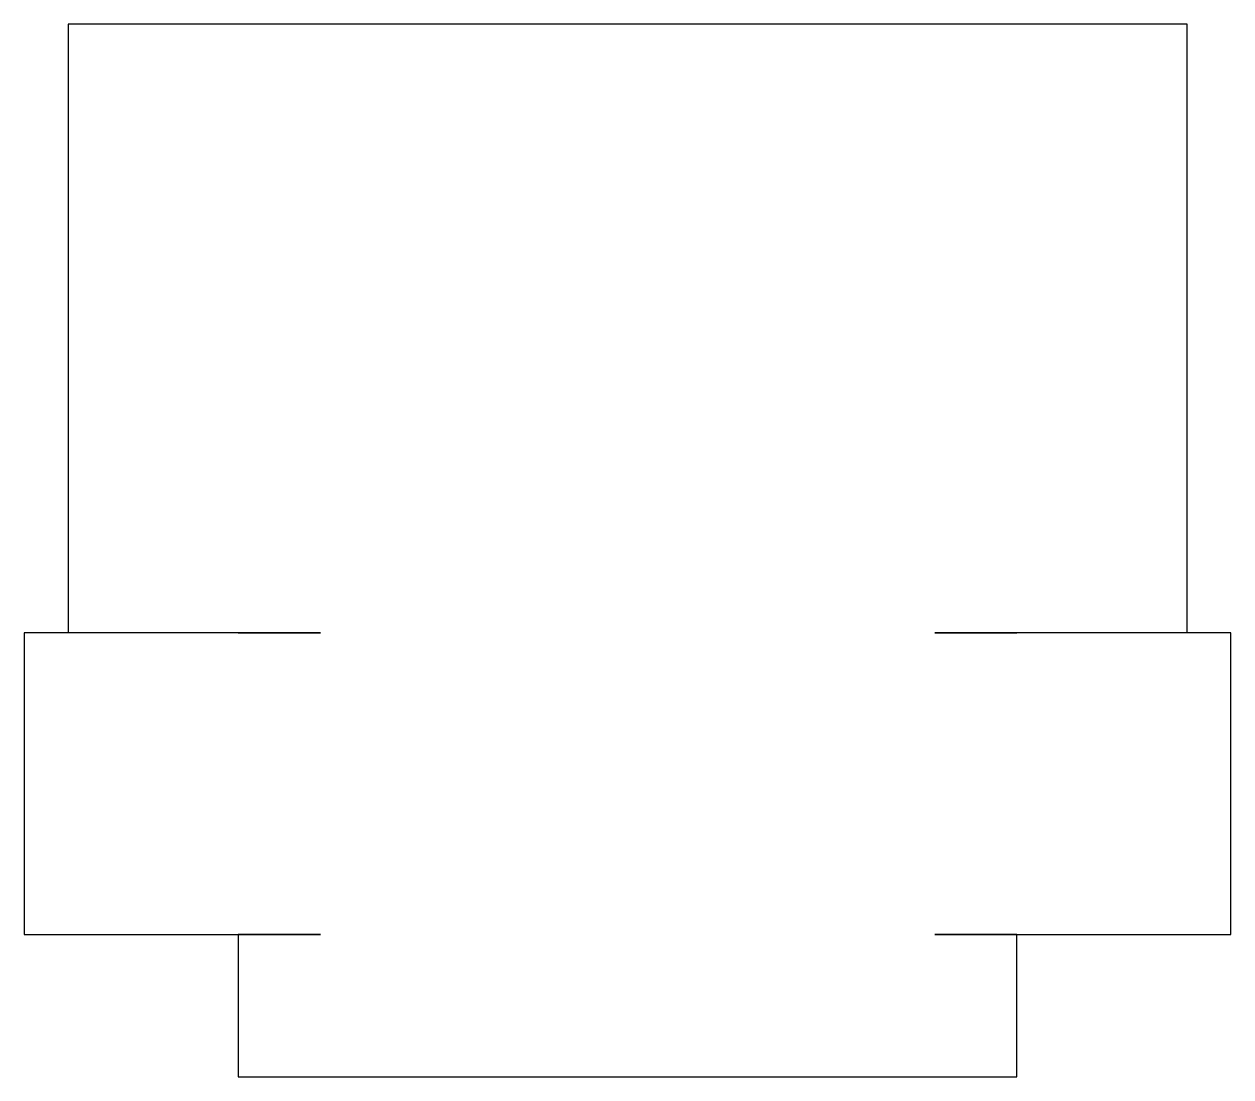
# Model space of a CAD drawing. Header units: millimetres. Extents: x 134 to 1234, y -8 to 952.
import ezdxf

# ---------------------------------------------------------------- set-up
doc = ezdxf.new("R2010")
doc.units = ezdxf.units.MM
doc.layers.add('A', color=1, linetype='Continuous')

msp = doc.modelspace()

# ---------------------------------------------------------------- linework, layer by layer
at = {"layer": 'A'}
for p, q in [((1194, 951.9), (174, 951.9)), ((174, 951.9), (174, 396.9)), ((1194, 396.9), (1194, 951.9)), ((134, 396.9), (134, 121.9)), ((404, 396.9), (134, 396.9)), ((329, 396.9), (404, 396.9)), ((1234, 396.9), (964, 396.9)), ((964, 396.9), (1039, 396.9)), ((1234, 121.9), (1234, 396.9)), ((134, 121.9), (404, 121.9)), ((329, 121.9), (329, -8.1)), ((404, 121.9), (329, 121.9)), ((964, 121.9), (1234, 121.9)), ((1039, 121.9), (964, 121.9)), ((1039, -8.1), (1039, 121.9)), ((329, -8.1), (1039, -8.1))]:
    msp.add_line(p, q, dxfattribs=at)

doc.saveas('drawing.dxf')
